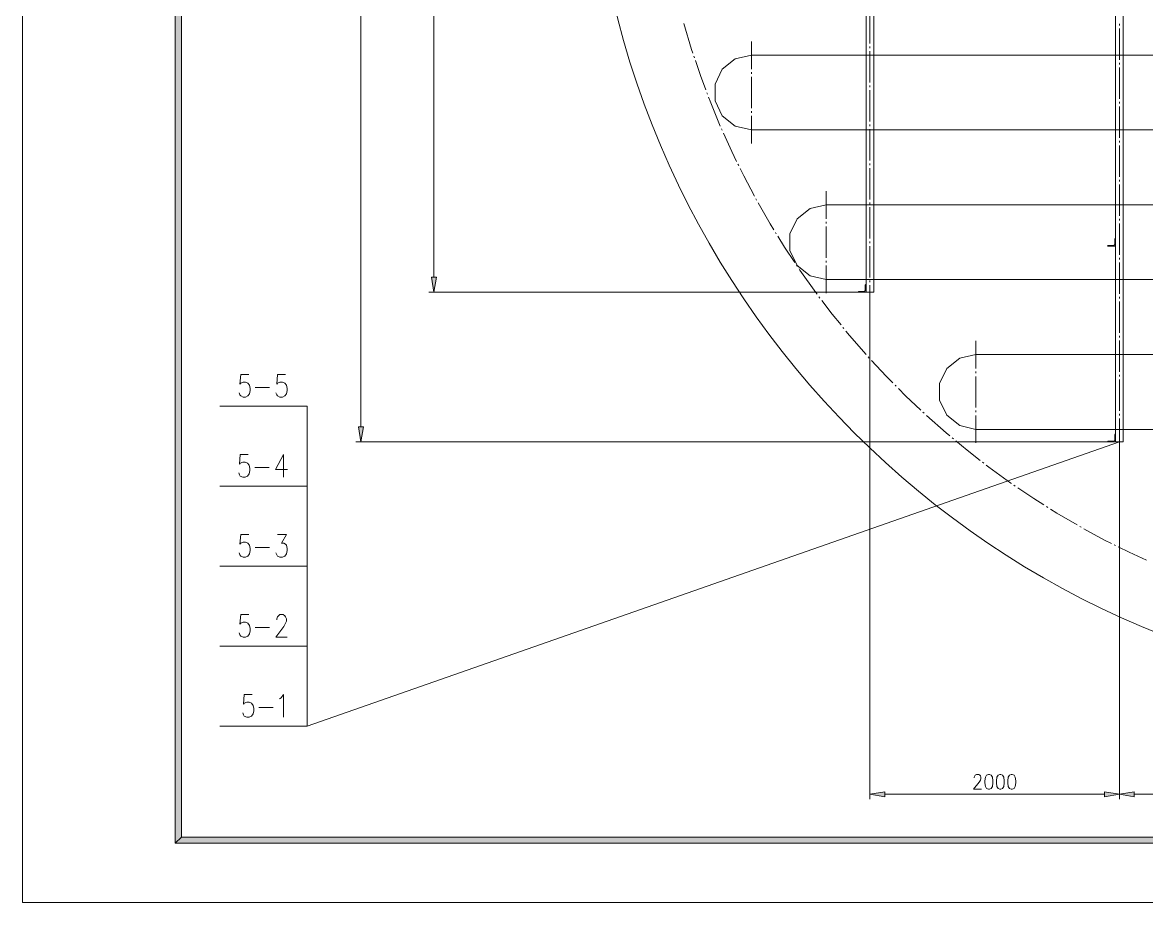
# Model space of a CAD drawing. Header units: millimetres. Extents: x 0 to 829, y 0 to 586.
# Drawn here: x 0 to 177.7, y 0 to 139.1 of the extents above; entities that cross this region are included whole.
import ezdxf

# ---------------------------------------------------------------- set-up
doc = ezdxf.new("R2010")
doc.units = ezdxf.units.MM

msp = doc.modelspace()

# ---------------------------------------------------------------- hatches: boundary and pattern name
h = msp.add_hatch(color=0)
h.dxf.hatch_style = 2
h.paths.add_polyline_path([(24.154694, 576.266028), (25.142472, 575.281778), (25.142472, 10.3505), (24.154694, 9.36625)])
h = msp.add_hatch(color=0)
h.dxf.hatch_style = 2
h.paths.add_polyline_path([(64.653583, 98.820111), (65.048694, 96.452972), (65.443806, 98.820111)])
h = msp.add_hatch(color=0)
h.dxf.hatch_style = 2
h.paths.add_polyline_path([(132.136444, 96.439919), (132.123392, 96.452972), (132.136444, 96.466025), (132.149497, 96.452972)])
h = msp.add_hatch(color=0)
h.dxf.hatch_style = 2
h.paths.add_polyline_path([(53.11775, 75.155778), (53.512861, 72.792167), (53.907972, 75.155778)])
h = msp.add_hatch(color=0)
h.dxf.hatch_style = 2
h.paths.add_polyline_path([(171.573472, 72.779114), (171.560419, 72.792167), (171.573472, 72.805219), (171.586525, 72.792167)])
h = msp.add_hatch(color=0)
h.dxf.hatch_style = 2
h.paths.add_polyline_path([(136.36625, 17.49425), (133.999111, 17.099139), (136.36625, 16.704028)])
h = msp.add_hatch(color=0)
h.dxf.hatch_style = 2
h.paths.add_polyline_path([(171.069, 17.49425), (173.436139, 17.099139), (171.069, 16.704028)])
h = msp.add_hatch(color=0)
h.dxf.hatch_style = 2
h.paths.add_polyline_path([(175.803278, 17.49425), (173.436139, 17.099139), (175.803278, 16.704028)])
h = msp.add_hatch(color=0)
h.dxf.hatch_style = 2
h.paths.add_polyline_path([(24.154694, 9.36625), (25.142472, 10.3505), (818.80075, 10.3505), (819.788528, 9.36625)])

# ---------------------------------------------------------------- linework, layer by layer
at = {"color": 0, "lineweight": 0}
for points in [[(0, 0), (0, 585.632278), (829.154778, 585.632278), (829.154778, 0)], [(24.154694, 576.266028), (25.142472, 575.281778), (25.142472, 10.3505), (24.154694, 9.36625)], [(64.653583, 98.820111), (65.048694, 96.452972), (65.443806, 98.820111)], [(53.11775, 75.155778), (53.512861, 72.792167), (53.907972, 75.155778)], [(152.728083, 20.252972), (152.456444, 20.140083), (152.276528, 19.801417), (152.184806, 19.2405), (152.184806, 18.901833), (152.276528, 18.337389), (152.456444, 17.998722), (152.728083, 17.889361), (152.908, 17.889361), (153.176111, 17.998722), (153.359556, 18.337389), (153.44775, 18.901833), (153.44775, 19.2405), (153.359556, 19.801417), (153.176111, 20.140083), (152.908, 20.252972)], [(154.530778, 20.252972), (154.259139, 20.140083), (154.079222, 19.801417), (153.9875, 19.2405), (153.9875, 18.901833), (154.079222, 18.337389), (154.259139, 17.998722), (154.530778, 17.889361), (154.710694, 17.889361), (154.982333, 17.998722), (155.16225, 18.337389), (155.250444, 18.901833), (155.250444, 19.2405), (155.16225, 19.801417), (154.982333, 20.140083), (154.710694, 20.252972)], [(156.333472, 20.252972), (156.061833, 20.140083), (155.881917, 19.801417), (155.790194, 19.2405), (155.790194, 18.901833), (155.881917, 18.337389), (156.061833, 17.998722), (156.333472, 17.889361), (156.513389, 17.889361), (156.785028, 17.998722), (156.964944, 18.337389), (157.053139, 18.901833), (157.053139, 19.2405), (156.964944, 19.801417), (156.785028, 20.140083), (156.513389, 20.252972)], [(136.36625, 17.49425), (133.999111, 17.099139), (136.36625, 16.704028)], [(171.069, 17.49425), (173.436139, 17.099139), (171.069, 16.704028)], [(175.803278, 17.49425), (173.436139, 17.099139), (175.803278, 16.704028)], [(24.154694, 9.36625), (25.142472, 10.3505), (818.80075, 10.3505), (819.788528, 9.36625)]]:
    msp.add_lwpolyline(points, close=True, dxfattribs=at)
for points in [[(53.512861, 275.49475), (53.512861, 75.155778)], [(65.048694, 251.833944), (65.048694, 98.820111)], [(133.378222, 96.452972), (133.378222, 175.327028)], [(134.62, 96.452972), (134.62, 175.327028)], [(172.81525, 72.792167), (172.81525, 175.327028)], [(174.057028, 72.792167), (174.057028, 175.327028)], [(133.999111, 135.752417), (133.999111, 140.680722)], [(104.573917, 138.902722), (105.808639, 134.814028), (106.016778, 134.200194)], [(173.436139, 138.585222), (173.436139, 138.832167)], [(173.436139, 133.163028), (173.436139, 138.091333)], [(115.266611, 131.699), (115.266611, 136.069917)], [(133.999111, 135.011583), (133.999111, 135.258528)], [(106.172, 133.731), (106.253139, 133.498167)], [(115.266611, 133.917972), (112.701917, 133.332361), (110.641694, 131.688417), (109.502222, 129.31775), (109.502222, 126.686028), (110.641694, 124.311833), (112.701917, 122.671417), (115.266611, 122.085806)], [(115.266611, 133.917972), (353.860806, 133.917972)], [(133.999111, 129.589389), (133.999111, 134.517694)], [(106.408361, 133.0325), (107.195056, 130.707694), (108.059361, 128.400528)], [(173.436139, 132.422194), (173.436139, 132.669139)], [(173.436139, 127), (173.436139, 131.931833)], [(115.266611, 130.958167), (115.266611, 131.205111)], [(115.266611, 125.535972), (115.266611, 130.467806)], [(133.999111, 128.848556), (133.999111, 129.0955)], [(133.999111, 123.426361), (133.999111, 128.358194)], [(108.232222, 127.938389), (108.316889, 127.709083)], [(108.48975, 127.246944), (108.712, 126.65075), (110.341833, 122.692583)], [(173.436139, 126.262694), (173.436139, 126.509639)], [(115.266611, 124.798667), (115.266611, 125.045611)], [(173.436139, 120.8405), (173.436139, 125.768806)], [(115.266611, 119.933861), (115.266611, 124.304778)], [(133.999111, 122.689056), (133.999111, 122.932472)], [(110.542917, 122.241028), (110.645222, 122.018778)], [(110.846306, 121.57075), (112.141, 118.695611), (112.920639, 117.108111)], [(115.266611, 122.085806), (344.000667, 122.085806)], [(133.999111, 117.266861), (133.999111, 122.195167)], [(173.436139, 120.099667), (173.436139, 120.346611)], [(173.436139, 114.677472), (173.436139, 119.605778)], [(113.135833, 116.667139), (113.245194, 116.448417)], [(113.460389, 116.003917), (114.049528, 114.804472), (115.72875, 111.640056)], [(133.999111, 116.526028), (133.999111, 116.772972)], [(133.999111, 111.103833), (133.999111, 116.032139)], [(173.436139, 113.936639), (173.436139, 114.183583)], [(127.098778, 108.038194), (127.098778, 112.405583)], [(173.436139, 108.514444), (173.436139, 113.446278)], [(115.961583, 111.206139), (116.074472, 110.990944)], [(116.321417, 110.564083), (118.237, 107.21975), (118.797917, 106.313111)], [(127.098778, 110.253639), (124.534083, 109.668028), (122.473861, 108.027611), (121.330861, 105.656944), (121.330861, 103.021694), (122.473861, 100.651028), (124.534083, 99.010611), (127.098778, 98.425)], [(127.098778, 110.253639), (344.000667, 110.253639)], [(133.999111, 110.363), (133.999111, 110.609944)], [(133.999111, 104.940806), (133.999111, 109.869111)], [(127.098778, 107.297361), (127.098778, 107.544306)], [(127.098778, 101.875167), (127.098778, 106.803472)], [(173.436139, 107.777139), (173.436139, 108.020556)], [(173.436139, 102.354944), (173.436139, 107.28325)], [(119.055444, 105.896833), (119.185972, 105.685167)], [(119.4435, 105.268889), (120.515944, 103.533222), (122.106972, 101.134333)], [(172.81525, 104.961972), (172.698833, 104.842028)], [(172.81525, 104.961972), (172.81525, 103.720194)], [(133.999111, 104.2035), (133.999111, 104.446917)], [(133.999111, 98.777778), (133.999111, 103.709611)], [(171.693417, 103.836611), (171.573472, 103.720194)], [(171.573472, 103.720194), (172.81525, 103.720194)], [(172.578889, 103.836611), (171.693417, 103.836611)], [(172.578889, 103.836611), (172.698833, 103.956556)], [(172.698833, 103.956556), (172.698833, 104.842028)], [(127.098778, 101.134333), (127.098778, 101.381278)], [(173.436139, 101.614111), (173.436139, 101.861056)], [(122.382139, 100.725111), (122.516194, 100.516972)], [(122.787833, 100.10775), (122.911306, 99.924306), (125.423083, 96.393), (125.645333, 96.103722)], [(127.098778, 96.273056), (127.098778, 100.643972)], [(173.436139, 96.191917), (173.436139, 101.120222)], [(127.098778, 98.425), (328.224444, 98.425)], [(133.999111, 98.040472), (133.999111, 98.287417)], [(132.136444, 96.452972), (64.258472, 96.452972)], [(132.256389, 96.569389), (132.136444, 96.452972)], [(134.62, 96.452972), (132.136444, 96.452972)], [(133.141861, 96.569389), (132.256389, 96.569389)], [(133.141861, 96.569389), (133.261806, 96.689333)], [(133.378222, 97.69475), (133.261806, 97.574806)], [(133.261806, 96.689333), (133.261806, 97.574806)], [(133.999111, 94.943083), (133.999111, 97.546583)], [(125.941667, 95.712139), (126.093361, 95.518111)], [(126.389694, 95.126528), (128.051278, 92.946361), (129.427111, 91.256556)], [(133.999111, 94.943083), (133.999111, 16.308917)], [(173.436139, 95.451083), (173.436139, 95.698028)], [(173.436139, 90.028889), (173.436139, 94.957194)], [(129.737556, 90.875556), (129.892778, 90.685056)], [(130.203222, 90.304056), (130.788833, 89.587917), (133.409972, 86.575194)], [(173.436139, 89.291583), (173.436139, 89.535)], [(150.759583, 84.373861), (150.759583, 88.744778)], [(173.436139, 83.865861), (173.436139, 88.797694)], [(133.738056, 86.204778), (133.903861, 86.024861)], [(134.239, 85.665028), (136.581444, 83.146194), (137.622139, 82.094917)], [(150.759583, 86.592833), (148.194889, 86.007222), (146.134667, 84.366806), (144.995194, 81.992611), (144.995194, 79.360889), (146.134667, 76.990222), (148.194889, 75.349806), (150.759583, 74.760667)], [(150.759583, 86.592833), (328.224444, 86.592833)], [(150.759583, 83.636556), (150.759583, 83.8835)], [(35.771667, 83.421361), (34.505194, 83.421361), (34.378194, 81.897361), (34.505194, 82.066694), (34.886194, 82.236028), (35.267194, 82.236028), (35.644667, 82.066694), (35.898667, 81.728028), (36.025667, 81.223556), (36.025667, 80.884889), (35.898667, 80.376889), (35.644667, 80.038222), (35.267194, 79.868889), (34.886194, 79.868889), (34.505194, 80.038222), (34.378194, 80.207556), (34.251194, 80.546222)], [(41.603083, 83.421361), (40.336611, 83.421361), (40.209611, 81.897361), (40.336611, 82.066694), (40.717611, 82.236028), (41.098611, 82.236028), (41.476083, 82.066694), (41.730083, 81.728028), (41.857083, 81.223556), (41.857083, 80.884889), (41.730083, 80.376889), (41.476083, 80.038222), (41.098611, 79.868889), (40.717611, 79.868889), (40.336611, 80.038222), (40.209611, 80.207556), (40.082611, 80.546222)], [(150.759583, 78.214361), (150.759583, 83.142667)], [(173.436139, 83.128556), (173.436139, 83.3755)], [(173.436139, 77.706361), (173.436139, 82.634667)], [(36.787667, 81.392889), (39.070139, 81.392889)], [(137.967861, 81.745667), (138.140722, 81.572806)], [(138.489972, 81.223556), (139.632972, 80.069972), (142.028333, 77.805139)], [(45.007389, 78.443667), (31.206722, 78.443667)], [(45.007389, 27.869444), (45.007389, 78.443667)], [(142.384639, 77.47), (142.564556, 77.300667)], [(142.924389, 76.965528), (146.028833, 74.220917), (146.625028, 73.727028)], [(150.759583, 77.473528), (150.759583, 77.720472)], [(150.759583, 72.61225), (150.759583, 76.979639)], [(173.436139, 76.965528), (173.436139, 77.212472)], [(173.436139, 71.282278), (173.436139, 76.471639)], [(150.759583, 74.760667), (298.647556, 74.760667)], [(147.006028, 73.413056), (147.193, 73.254306)], [(147.574, 72.940333), (149.366111, 71.458667), (151.41575, 69.871167)], [(171.693417, 72.908583), (171.573472, 72.792167)], [(172.578889, 72.908583), (171.693417, 72.908583)], [(172.578889, 72.908583), (172.698833, 73.028528)], [(172.81525, 74.033944), (172.698833, 73.914)], [(172.698833, 73.028528), (172.698833, 73.914)], [(173.436139, 72.792167), (45.007389, 27.869444)], [(171.573472, 72.792167), (52.722639, 72.792167)], [(174.057028, 72.792167), (171.573472, 72.792167)], [(173.436139, 71.282278), (173.436139, 16.308917)], [(173.436139, 71.282278), (173.436139, 16.308917)], [(35.708167, 70.777806), (34.441694, 70.777806), (34.314694, 69.253806), (34.441694, 69.423139), (34.822694, 69.592472), (35.203694, 69.592472), (35.584694, 69.423139), (35.835167, 69.084472), (35.962167, 68.58), (35.962167, 68.241333), (35.835167, 67.733333), (35.584694, 67.394667), (35.203694, 67.225333), (34.822694, 67.225333), (34.441694, 67.394667), (34.314694, 67.564), (34.187694, 67.902667)], [(41.285583, 70.777806), (40.019111, 68.410667), (41.920583, 68.410667)], [(41.285583, 70.777806), (41.285583, 67.225333)], [(151.803806, 69.567778), (151.997833, 69.416083)], [(36.724167, 68.749333), (39.006639, 68.749333)], [(152.385889, 69.116222), (152.788056, 68.805778), (156.298194, 66.26225), (156.361694, 66.219917)], [(45.007389, 65.800111), (31.206722, 65.800111)], [(156.770917, 65.94475), (156.972, 65.807167)], [(157.381222, 65.532), (159.889472, 63.838667), (161.491083, 62.829722)], [(161.907361, 62.568667), (162.1155, 62.438139)], [(162.531778, 62.173556), (163.558361, 61.5315), (166.758056, 59.65825)], [(167.181389, 59.411306), (167.297806, 59.344278), (167.396583, 59.287833)], [(167.8305, 59.055), (171.107806, 57.280528), (172.173194, 56.747833)], [(35.771667, 58.13425), (34.505194, 58.13425), (34.378194, 56.61025), (34.505194, 56.779583), (34.886194, 56.948917), (35.267194, 56.948917), (35.644667, 56.779583), (35.898667, 56.440917), (36.025667, 55.936444), (36.025667, 55.597778), (35.898667, 55.089778), (35.644667, 54.751111), (35.267194, 54.581778), (34.886194, 54.581778), (34.505194, 54.751111), (34.378194, 54.920444), (34.251194, 55.259111)], [(40.336611, 58.13425), (41.730083, 58.13425), (40.971611, 56.779583), (41.349083, 56.779583), (41.603083, 56.61025), (41.730083, 56.440917), (41.857083, 55.936444), (41.857083, 55.597778), (41.730083, 55.089778), (41.476083, 54.751111), (41.098611, 54.581778), (40.717611, 54.581778), (40.336611, 54.751111), (40.209611, 54.920444), (40.082611, 55.259111)], [(36.787667, 56.105778), (39.070139, 56.105778)], [(172.614167, 56.525583), (172.832889, 56.416222)], [(173.273861, 56.1975), (174.981306, 55.34025), (177.715333, 54.084361)], [(45.007389, 53.156556), (31.206722, 53.156556)], [(35.771667, 45.490694), (34.505194, 45.490694), (34.378194, 43.966694), (34.505194, 44.136028), (34.886194, 44.305361), (35.267194, 44.305361), (35.644667, 44.136028), (35.898667, 43.797361), (36.025667, 43.292889), (36.025667, 42.954222), (35.898667, 42.446222), (35.644667, 42.107556), (35.267194, 41.938222), (34.886194, 41.938222), (34.505194, 42.107556), (34.378194, 42.276889), (34.251194, 42.615556)], [(40.209611, 44.644028), (40.209611, 44.813361), (40.336611, 45.152028), (40.463611, 45.321361), (40.717611, 45.490694), (41.222083, 45.490694), (41.476083, 45.321361), (41.603083, 45.152028), (41.730083, 44.813361), (41.730083, 44.474694), (41.603083, 44.136028), (41.349083, 43.631556), (40.082611, 41.938222), (41.857083, 41.938222)], [(36.787667, 43.462222), (39.070139, 43.462222)], [(45.007389, 40.513), (31.206722, 40.513)], [(36.343167, 32.847139), (35.076694, 32.847139), (34.949694, 31.323139), (35.076694, 31.492472), (35.457694, 31.661806), (35.835167, 31.661806), (36.216167, 31.492472), (36.470167, 31.153806), (36.597167, 30.649333), (36.597167, 30.310667), (36.470167, 29.802667), (36.216167, 29.464), (35.835167, 29.294667), (35.457694, 29.294667), (35.076694, 29.464), (34.949694, 29.633333), (34.822694, 29.972)], [(40.654111, 32.169806), (40.908111, 32.339139), (41.285583, 32.847139), (41.285583, 29.294667)], [(37.359167, 30.818667), (39.638111, 30.818667)], [(45.007389, 27.869444), (31.206722, 27.869444)], [(150.473833, 19.692056), (150.473833, 19.801417), (150.562028, 20.027194), (150.65375, 20.140083), (150.833667, 20.252972), (151.1935, 20.252972), (151.373417, 20.140083), (151.465139, 20.027194), (151.556861, 19.801417), (151.556861, 19.579167), (151.465139, 19.353389), (151.285222, 19.014722), (150.382111, 17.889361), (151.645056, 17.889361)], [(136.36625, 17.099139), (171.069, 17.099139)], [(175.803278, 17.099139), (210.506028, 17.099139)]]:
    msp.add_lwpolyline(points, dxfattribs=at)
msp.add_circle((232.591681, 175.325264), 142.957903, dxfattribs=at)

doc.saveas('drawing.dxf')
